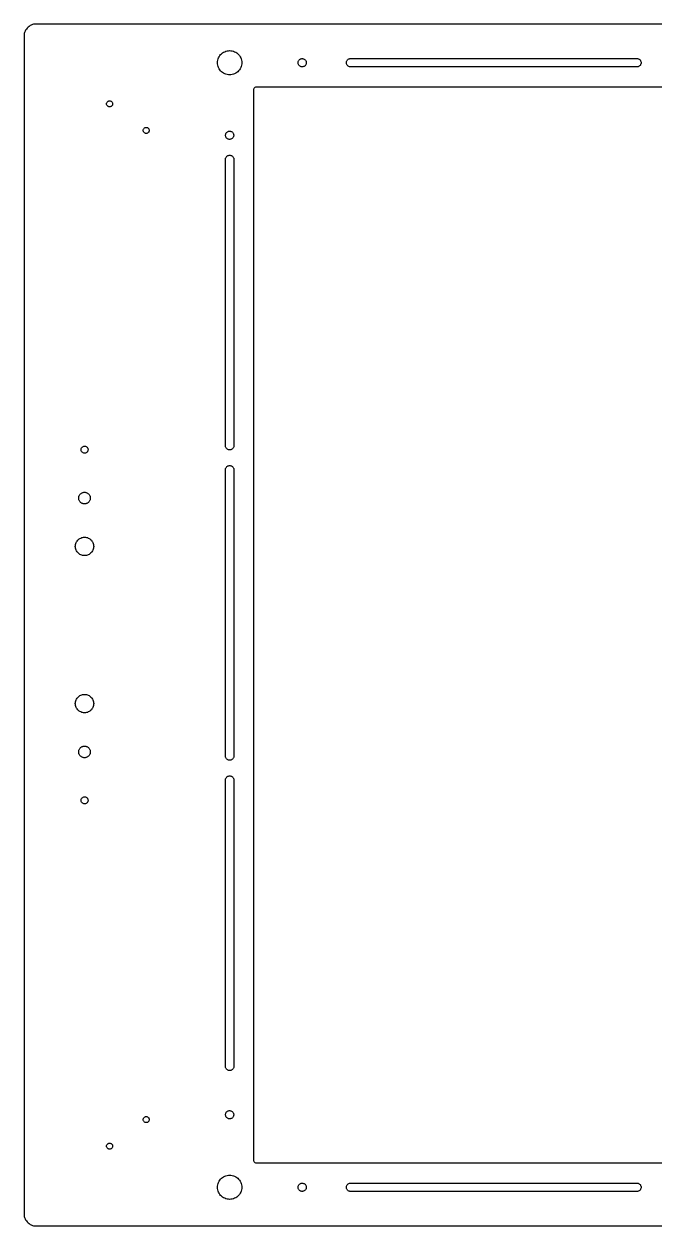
# Model space of a CAD drawing. Header units: metres. Extents: x -325 to 325, y -248 to 248.
# Drawn here: x -325 to -64.2, y -248.5 to 248.5 of the extents above; entities that cross this region are included whole.
import ezdxf

# ---------------------------------------------------------------- set-up
doc = ezdxf.new("R2010")
doc.units = ezdxf.units.M

msp = doc.modelspace()

# ---------------------------------------------------------------- linework, layer by layer
for p, q in [((-320, 248.5), (-320.523, 248.473)), ((320, 248.5), (-320, 248.5)), ((-324.973, 244.023), (-325, 243.5)), ((-324.891, 244.54), (-324.973, 244.023)), ((-324.755, 245.045), (-324.891, 244.54)), ((-324.568, 245.534), (-324.755, 245.045)), ((-324.33, 246), (-324.568, 245.534)), ((-324.045, 246.439), (-324.33, 246)), ((-323.716, 246.846), (-324.045, 246.439)), ((-323.346, 247.216), (-323.716, 246.846)), ((-322.939, 247.545), (-323.346, 247.216)), ((-322.5, 247.83), (-322.939, 247.545)), ((-322.034, 248.068), (-322.5, 247.83)), ((-321.545, 248.255), (-322.034, 248.068)), ((-321.04, 248.391), (-321.545, 248.255)), ((-320.523, 248.473), (-321.04, 248.391)), ((-325, 243.5), (-325, -243.5)), ((-244.891, 233.54), (-244.755, 234.045)), ((-244.755, 234.045), (-244.568, 234.534)), ((-244.568, 234.534), (-244.33, 235)), ((-244.33, 235), (-244.045, 235.439)), ((-244.045, 235.439), (-243.716, 235.846)), ((-243.716, 235.846), (-243.346, 236.216)), ((-243.346, 236.216), (-242.939, 236.545)), ((-242.939, 236.545), (-242.5, 236.83)), ((-242.5, 236.83), (-242.034, 237.068)), ((-242.034, 237.068), (-241.545, 237.255)), ((-241.545, 237.255), (-241.04, 237.391)), ((-241.04, 237.391), (-240.523, 237.473)), ((-240.523, 237.473), (-240, 237.5)), ((-240, 237.5), (-239.477, 237.473)), ((-239.477, 237.473), (-238.96, 237.391)), ((-238.96, 237.391), (-238.455, 237.255)), ((-238.455, 237.255), (-237.966, 237.068)), ((-237.966, 237.068), (-237.5, 236.83)), ((-237.5, 236.83), (-237.061, 236.545)), ((-237.061, 236.545), (-236.654, 236.216)), ((-236.654, 236.216), (-236.284, 235.846)), ((-236.284, 235.846), (-235.955, 235.439)), ((-235.955, 235.439), (-235.67, 235)), ((-235.67, 235), (-235.432, 234.534)), ((-235.432, 234.534), (-235.245, 234.045)), ((-235.245, 234.045), (-235.109, 233.54)), ((-211.418, 233.438), (-211.266, 233.634)), ((-211.266, 233.634), (-211.087, 233.807)), ((-211.087, 233.807), (-210.886, 233.951)), ((-210.886, 233.951), (-210.665, 234.065)), ((-210.665, 234.065), (-210.43, 234.145)), ((-210.43, 234.145), (-210.186, 234.19)), ((-210.186, 234.19), (-209.938, 234.199)), ((-209.938, 234.199), (-209.691, 234.172)), ((-209.691, 234.172), (-209.451, 234.109)), ((-209.451, 234.109), (-209.223, 234.012)), ((-209.223, 234.012), (-209.011, 233.883)), ((-209.011, 233.883), (-208.82, 233.724)), ((-208.82, 233.724), (-208.654, 233.539)), ((-191.472, 233.446), (-191.323, 233.646)), ((-191.323, 233.646), (-191.146, 233.823)), ((-191.146, 233.823), (-190.946, 233.972)), ((-190.946, 233.972), (-190.727, 234.092)), ((-190.727, 234.092), (-190.493, 234.179)), ((-190.493, 234.179), (-190.249, 234.232)), ((-190.249, 234.232), (-190, 234.25)), ((-190, 234.25), (-71.6667, 234.25)), ((-71.6667, 234.25), (-71.4176, 234.232)), ((-71.4176, 234.232), (-71.1736, 234.179)), ((-71.1736, 234.179), (-70.9397, 234.092)), ((-70.9397, 234.092), (-70.7205, 233.972)), ((-70.7205, 233.972), (-70.5207, 233.823)), ((-70.5207, 233.823), (-70.3441, 233.646)), ((-70.3441, 233.646), (-70.1945, 233.446)), ((-245, 232.5), (-244.973, 233.023)), ((-244.973, 231.977), (-245, 232.5)), ((-244.973, 233.023), (-244.891, 233.54)), ((-244.891, 231.46), (-244.973, 231.977)), ((-244.755, 230.955), (-244.891, 231.46)), ((-244.568, 230.466), (-244.755, 230.955)), ((-244.33, 230), (-244.568, 230.466)), ((-244.045, 229.561), (-244.33, 230)), ((-243.716, 229.154), (-244.045, 229.561)), ((-243.346, 228.784), (-243.716, 229.154)), ((-242.939, 228.455), (-243.346, 228.784)), ((-236.654, 228.784), (-237.061, 228.455)), ((-236.284, 229.154), (-236.654, 228.784)), ((-235.955, 229.561), (-236.284, 229.154)), ((-235.67, 230), (-235.955, 229.561)), ((-235.432, 230.466), (-235.67, 230)), ((-235.245, 230.955), (-235.432, 230.466)), ((-235.109, 231.46), (-235.245, 230.955)), ((-235.109, 233.54), (-235.027, 233.023)), ((-235.027, 231.977), (-235.109, 231.46)), ((-235.027, 233.023), (-235, 232.5)), ((-235, 232.5), (-235.027, 231.977)), ((-211.7, 232.5), (-211.682, 232.748)), ((-211.682, 232.252), (-211.7, 232.5)), ((-211.682, 232.748), (-211.628, 232.99)), ((-211.628, 232.01), (-211.682, 232.252)), ((-211.628, 232.99), (-211.539, 233.222)), ((-211.539, 231.778), (-211.628, 232.01)), ((-211.539, 233.222), (-211.418, 233.438)), ((-211.418, 231.562), (-211.539, 231.778)), ((-211.266, 231.366), (-211.418, 231.562)), ((-211.087, 231.193), (-211.266, 231.366)), ((-210.886, 231.049), (-211.087, 231.193)), ((-210.665, 230.935), (-210.886, 231.049)), ((-210.43, 230.855), (-210.665, 230.935)), ((-210.186, 230.81), (-210.43, 230.855)), ((-209.938, 230.801), (-210.186, 230.81)), ((-209.691, 230.828), (-209.938, 230.801)), ((-209.451, 230.891), (-209.691, 230.828)), ((-209.223, 230.988), (-209.451, 230.891)), ((-209.011, 231.117), (-209.223, 230.988)), ((-208.82, 231.276), (-209.011, 231.117)), ((-208.654, 231.461), (-208.82, 231.276)), ((-208.654, 233.539), (-208.518, 233.332)), ((-208.518, 231.668), (-208.654, 231.461)), ((-208.518, 233.332), (-208.412, 233.107)), ((-208.412, 231.893), (-208.518, 231.668)), ((-208.412, 233.107), (-208.341, 232.87)), ((-208.341, 232.13), (-208.412, 231.893)), ((-208.341, 232.87), (-208.305, 232.624)), ((-208.305, 232.376), (-208.341, 232.13)), ((-208.305, 232.624), (-208.305, 232.376)), ((-191.75, 232.5), (-191.732, 232.749)), ((-191.732, 232.251), (-191.75, 232.5)), ((-191.732, 232.749), (-191.679, 232.993)), ((-191.679, 232.007), (-191.732, 232.251)), ((-191.679, 232.993), (-191.592, 233.227)), ((-191.592, 231.773), (-191.679, 232.007)), ((-191.592, 233.227), (-191.472, 233.446)), ((-191.472, 231.554), (-191.592, 231.773)), ((-191.323, 231.354), (-191.472, 231.554)), ((-191.146, 231.177), (-191.323, 231.354)), ((-190.946, 231.028), (-191.146, 231.177)), ((-190.727, 230.908), (-190.946, 231.028)), ((-190.493, 230.821), (-190.727, 230.908)), ((-190.249, 230.768), (-190.493, 230.821)), ((-190, 230.75), (-190.249, 230.768)), ((-71.6667, 230.75), (-190, 230.75)), ((-71.4176, 230.768), (-71.6667, 230.75)), ((-71.1736, 230.821), (-71.4176, 230.768)), ((-70.9397, 230.908), (-71.1736, 230.821)), ((-70.7205, 231.028), (-70.9397, 230.908)), ((-70.5207, 231.177), (-70.7205, 231.028)), ((-70.3441, 231.354), (-70.5207, 231.177)), ((-70.1945, 231.554), (-70.3441, 231.354)), ((-70.1945, 233.446), (-70.0748, 233.227)), ((-70.0748, 231.773), (-70.1945, 231.554)), ((-70.0748, 233.227), (-69.9875, 232.993)), ((-69.9875, 232.007), (-70.0748, 231.773)), ((-69.9875, 232.993), (-69.9345, 232.749)), ((-69.9345, 232.251), (-69.9875, 232.007)), ((-69.9345, 232.749), (-69.9167, 232.5)), ((-69.9167, 232.5), (-69.9345, 232.251)), ((-242.5, 228.17), (-242.939, 228.455)), ((-242.034, 227.932), (-242.5, 228.17)), ((-241.545, 227.745), (-242.034, 227.932)), ((-241.04, 227.609), (-241.545, 227.745)), ((-240.523, 227.527), (-241.04, 227.609)), ((-240, 227.5), (-240.523, 227.527)), ((-239.477, 227.527), (-240, 227.5)), ((-238.96, 227.609), (-239.477, 227.527)), ((-238.455, 227.745), (-238.96, 227.609)), ((-237.966, 227.932), (-238.455, 227.745)), ((-237.5, 228.17), (-237.966, 227.932)), ((-237.061, 228.455), (-237.5, 228.17)), ((-230, 221.5), (-229.975, 221.723)), ((-230, -221.5), (-230, 221.5)), ((-229.975, 221.723), (-229.901, 221.934)), ((-229.901, 221.934), (-229.782, 222.123)), ((-229.782, 222.123), (-229.623, 222.282)), ((-229.623, 222.282), (-229.434, 222.401)), ((-229.434, 222.401), (-229.223, 222.475)), ((-229.223, 222.475), (-229, 222.5)), ((-229, 222.5), (229, 222.5)), ((-290.9, 215.5), (-290.876, 215.744)), ((-290.876, 215.256), (-290.9, 215.5)), ((-290.876, 215.744), (-290.805, 215.978)), ((-290.805, 215.022), (-290.876, 215.256)), ((-290.805, 215.978), (-290.689, 216.194)), ((-290.689, 214.806), (-290.805, 215.022)), ((-290.689, 216.194), (-290.534, 216.384)), ((-290.534, 214.616), (-290.689, 214.806)), ((-290.534, 216.384), (-290.344, 216.539)), ((-290.344, 214.461), (-290.534, 214.616)), ((-290.344, 216.539), (-290.128, 216.655)), ((-290.128, 214.345), (-290.344, 214.461)), ((-290.128, 216.655), (-289.894, 216.726)), ((-289.894, 214.274), (-290.128, 214.345)), ((-289.894, 216.726), (-289.65, 216.75)), ((-289.65, 214.25), (-289.894, 214.274)), ((-289.65, 216.75), (-289.406, 216.726)), ((-289.406, 214.274), (-289.65, 214.25)), ((-289.406, 216.726), (-289.172, 216.655)), ((-289.172, 214.345), (-289.406, 214.274)), ((-289.172, 216.655), (-288.956, 216.539)), ((-288.956, 214.461), (-289.172, 214.345)), ((-288.956, 216.539), (-288.766, 216.384)), ((-288.766, 214.616), (-288.956, 214.461)), ((-288.766, 216.384), (-288.611, 216.194)), ((-288.611, 214.806), (-288.766, 214.616)), ((-288.611, 216.194), (-288.495, 215.978)), ((-288.495, 215.022), (-288.611, 214.806)), ((-288.495, 215.978), (-288.424, 215.744)), ((-288.424, 215.256), (-288.495, 215.022)), ((-288.424, 215.744), (-288.4, 215.5)), ((-288.4, 215.5), (-288.424, 215.256)), ((-275.75, 204.5), (-275.726, 204.744)), ((-275.726, 204.256), (-275.75, 204.5)), ((-275.726, 204.744), (-275.655, 204.978)), ((-275.655, 204.022), (-275.726, 204.256)), ((-275.655, 204.978), (-275.539, 205.194)), ((-275.539, 203.806), (-275.655, 204.022)), ((-275.539, 205.194), (-275.384, 205.384)), ((-275.384, 203.616), (-275.539, 203.806)), ((-275.384, 205.384), (-275.194, 205.539)), ((-275.194, 205.539), (-274.978, 205.655)), ((-274.978, 205.655), (-274.744, 205.726)), ((-274.744, 205.726), (-274.5, 205.75)), ((-274.5, 205.75), (-274.256, 205.726)), ((-274.256, 205.726), (-274.022, 205.655)), ((-274.022, 205.655), (-273.806, 205.539)), ((-273.806, 205.539), (-273.616, 205.384)), ((-273.616, 205.384), (-273.461, 205.194)), ((-273.461, 203.806), (-273.616, 203.616)), ((-273.461, 205.194), (-273.345, 204.978)), ((-273.345, 204.022), (-273.461, 203.806)), ((-273.345, 204.978), (-273.274, 204.744)), ((-273.274, 204.256), (-273.345, 204.022)), ((-273.274, 204.744), (-273.25, 204.5)), ((-273.25, 204.5), (-273.274, 204.256)), ((-241.266, 203.634), (-241.087, 203.807)), ((-241.087, 203.807), (-240.886, 203.951)), ((-240.886, 203.951), (-240.665, 204.065)), ((-240.665, 204.065), (-240.43, 204.145)), ((-240.43, 204.145), (-240.186, 204.19)), ((-240.186, 204.19), (-239.938, 204.199)), ((-239.938, 204.199), (-239.691, 204.172)), ((-239.691, 204.172), (-239.451, 204.109)), ((-239.451, 204.109), (-239.223, 204.012)), ((-239.223, 204.012), (-239.011, 203.883)), ((-239.011, 203.883), (-238.82, 203.724)), ((-275.194, 203.461), (-275.384, 203.616)), ((-274.978, 203.345), (-275.194, 203.461)), ((-274.744, 203.274), (-274.978, 203.345)), ((-274.5, 203.25), (-274.744, 203.274)), ((-274.256, 203.274), (-274.5, 203.25)), ((-274.022, 203.345), (-274.256, 203.274)), ((-273.806, 203.461), (-274.022, 203.345)), ((-273.616, 203.616), (-273.806, 203.461)), ((-241.7, 202.5), (-241.682, 202.748)), ((-241.682, 202.252), (-241.7, 202.5)), ((-241.682, 202.748), (-241.628, 202.99)), ((-241.628, 202.01), (-241.682, 202.252)), ((-241.628, 202.99), (-241.539, 203.222)), ((-241.539, 201.778), (-241.628, 202.01)), ((-241.539, 203.222), (-241.418, 203.438)), ((-241.418, 201.562), (-241.539, 201.778)), ((-241.418, 203.438), (-241.266, 203.634)), ((-241.266, 201.366), (-241.418, 201.562)), ((-241.087, 201.193), (-241.266, 201.366)), ((-240.886, 201.049), (-241.087, 201.193)), ((-240.665, 200.935), (-240.886, 201.049)), ((-240.43, 200.855), (-240.665, 200.935)), ((-240.186, 200.81), (-240.43, 200.855)), ((-239.938, 200.801), (-240.186, 200.81)), ((-239.691, 200.828), (-239.938, 200.801)), ((-239.451, 200.891), (-239.691, 200.828)), ((-239.223, 200.988), (-239.451, 200.891)), ((-239.011, 201.117), (-239.223, 200.988)), ((-238.82, 201.276), (-239.011, 201.117)), ((-238.82, 203.724), (-238.654, 203.539)), ((-238.654, 201.461), (-238.82, 201.276)), ((-238.654, 203.539), (-238.518, 203.332)), ((-238.518, 201.668), (-238.654, 201.461)), ((-238.518, 203.332), (-238.412, 203.107)), ((-238.412, 201.893), (-238.518, 201.668)), ((-238.412, 203.107), (-238.341, 202.87)), ((-238.341, 202.13), (-238.412, 201.893)), ((-238.341, 202.87), (-238.305, 202.624)), ((-238.305, 202.376), (-238.341, 202.13)), ((-238.305, 202.624), (-238.305, 202.376)), ((-241.146, 193.823), (-240.946, 193.972)), ((-240.946, 193.972), (-240.727, 194.092)), ((-240.727, 194.092), (-240.493, 194.179)), ((-240.493, 194.179), (-240.249, 194.232)), ((-240.249, 194.232), (-240, 194.25)), ((-240, 194.25), (-239.751, 194.232)), ((-239.751, 194.232), (-239.507, 194.179)), ((-239.507, 194.179), (-239.273, 194.092)), ((-239.273, 194.092), (-239.054, 193.972)), ((-239.054, 193.972), (-238.854, 193.823)), ((-241.75, 192.5), (-241.732, 192.749)), ((-241.75, 74.1667), (-241.75, 192.5)), ((-241.732, 192.749), (-241.679, 192.993)), ((-241.679, 192.993), (-241.592, 193.227)), ((-241.592, 193.227), (-241.472, 193.446)), ((-241.472, 193.446), (-241.323, 193.646)), ((-241.323, 193.646), (-241.146, 193.823)), ((-238.854, 193.823), (-238.677, 193.646)), ((-238.677, 193.646), (-238.528, 193.446)), ((-238.528, 193.446), (-238.408, 193.227)), ((-238.408, 193.227), (-238.321, 192.993)), ((-238.321, 192.993), (-238.268, 192.749)), ((-238.268, 192.749), (-238.25, 192.5)), ((-238.25, 192.5), (-238.25, 74.1667)), ((-301.45, 72.5), (-301.429, 72.745)), ((-301.429, 72.2549), (-301.45, 72.5)), ((-301.429, 72.745), (-301.367, 72.983)), ((-301.367, 72.0169), (-301.429, 72.2549)), ((-301.367, 72.983), (-301.266, 73.2072)), ((-301.266, 71.7928), (-301.367, 72.0169)), ((-301.266, 73.2072), (-301.128, 73.4109)), ((-301.128, 71.5891), (-301.266, 71.7928)), ((-301.128, 73.4109), (-300.958, 73.5885)), ((-300.958, 71.4115), (-301.128, 71.5891)), ((-300.958, 73.5885), (-300.76, 73.7347)), ((-300.76, 71.2653), (-300.958, 71.4115)), ((-300.76, 73.7347), (-300.541, 73.8454)), ((-300.541, 71.1546), (-300.76, 71.2653)), ((-300.541, 73.8454), (-300.305, 73.9174)), ((-300.305, 71.0825), (-300.541, 71.1546)), ((-300.305, 73.9174), (-300.062, 73.9487)), ((-300.062, 71.0513), (-300.305, 71.0825)), ((-300.062, 73.9487), (-299.816, 73.9382)), ((-299.816, 71.0617), (-300.062, 71.0513)), ((-299.816, 73.9382), (-299.575, 73.8864)), ((-299.575, 71.1136), (-299.816, 71.0617)), ((-299.575, 73.8864), (-299.347, 73.7947)), ((-299.347, 71.2053), (-299.575, 71.1136)), ((-299.347, 73.7947), (-299.138, 73.6658)), ((-299.138, 71.3342), (-299.347, 71.2053)), ((-299.138, 73.6658), (-298.953, 73.5033)), ((-298.953, 71.4967), (-299.138, 71.3342)), ((-298.953, 73.5033), (-298.799, 73.312)), ((-298.799, 71.688), (-298.953, 71.4967)), ((-298.799, 73.312), (-298.679, 73.0973)), ((-298.679, 71.9027), (-298.799, 71.688)), ((-298.679, 73.0973), (-298.597, 72.8654)), ((-298.597, 72.1346), (-298.679, 71.9027)), ((-298.597, 72.8654), (-298.555, 72.623)), ((-298.555, 72.377), (-298.597, 72.1346)), ((-298.555, 72.623), (-298.555, 72.377)), ((-241.732, 73.9176), (-241.75, 74.1667)), ((-241.679, 73.6736), (-241.732, 73.9176)), ((-241.592, 73.4397), (-241.679, 73.6736)), ((-241.472, 73.2205), (-241.592, 73.4397)), ((-241.323, 73.0207), (-241.472, 73.2205)), ((-241.146, 72.8441), (-241.323, 73.0207)), ((-240.946, 72.6945), (-241.146, 72.8441)), ((-240.727, 72.5748), (-240.946, 72.6945)), ((-240.493, 72.4875), (-240.727, 72.5748)), ((-240.249, 72.4345), (-240.493, 72.4875)), ((-240, 72.4167), (-240.249, 72.4345)), ((-239.751, 72.4345), (-240, 72.4167)), ((-239.507, 72.4875), (-239.751, 72.4345)), ((-239.273, 72.5748), (-239.507, 72.4875)), ((-239.054, 72.6945), (-239.273, 72.5748)), ((-238.854, 72.8441), (-239.054, 72.6945)), ((-238.677, 73.0207), (-238.854, 72.8441)), ((-238.528, 73.2205), (-238.677, 73.0207)), ((-238.408, 73.4397), (-238.528, 73.2205)), ((-238.321, 73.6736), (-238.408, 73.4397)), ((-238.268, 73.9176), (-238.321, 73.6736)), ((-238.25, 74.1667), (-238.268, 73.9176)), ((-241.732, 64.4157), (-241.679, 64.6597)), ((-241.679, 64.6597), (-241.592, 64.8936)), ((-241.592, 64.8936), (-241.472, 65.1128)), ((-241.472, 65.1128), (-241.323, 65.3127)), ((-241.323, 65.3127), (-241.146, 65.4892)), ((-241.146, 65.4892), (-240.946, 65.6389)), ((-240.946, 65.6389), (-240.727, 65.7585)), ((-240.727, 65.7585), (-240.493, 65.8458)), ((-240.493, 65.8458), (-240.249, 65.8988)), ((-240.249, 65.8988), (-240, 65.9167)), ((-240, 65.9167), (-239.751, 65.8988)), ((-239.751, 65.8988), (-239.507, 65.8458)), ((-239.507, 65.8458), (-239.273, 65.7585)), ((-239.273, 65.7585), (-239.054, 65.6389)), ((-239.054, 65.6389), (-238.854, 65.4892)), ((-238.854, 65.4892), (-238.677, 65.3127)), ((-238.677, 65.3127), (-238.528, 65.1128)), ((-238.528, 65.1128), (-238.408, 64.8936)), ((-238.408, 64.8936), (-238.321, 64.6597)), ((-238.321, 64.6597), (-238.268, 64.4157)), ((-241.75, 64.1667), (-241.732, 64.4157)), ((-241.75, -54.1667), (-241.75, 64.1667)), ((-238.268, 64.4157), (-238.25, 64.1667)), ((-238.25, 64.1667), (-238.25, -54.1667)), ((-301.2, 54.5785), (-300.976, 54.6925)), ((-300.976, 54.6925), (-300.742, 54.7825)), ((-300.742, 54.7825), (-300.499, 54.8475)), ((-300.499, 54.8475), (-300.251, 54.8868)), ((-300.251, 54.8868), (-300, 54.9)), ((-300, 54.9), (-299.749, 54.8868)), ((-299.749, 54.8868), (-299.501, 54.8475)), ((-299.501, 54.8475), (-299.258, 54.7825)), ((-299.258, 54.7825), (-299.024, 54.6925)), ((-299.024, 54.6925), (-298.8, 54.5785)), ((-302.4, 52.5), (-302.387, 52.7509)), ((-302.387, 52.2491), (-302.4, 52.5)), ((-302.387, 52.7509), (-302.348, 52.999)), ((-302.348, 52.001), (-302.387, 52.2491)), ((-302.348, 52.999), (-302.283, 53.2416)), ((-302.283, 51.7583), (-302.348, 52.001)), ((-302.283, 53.2416), (-302.193, 53.4762)), ((-302.193, 51.5238), (-302.283, 51.7583)), ((-302.193, 53.4762), (-302.078, 53.7)), ((-302.078, 51.3), (-302.193, 51.5238)), ((-302.078, 53.7), (-301.942, 53.9107)), ((-301.942, 51.0893), (-302.078, 51.3)), ((-301.942, 53.9107), (-301.784, 54.1059)), ((-301.784, 50.8941), (-301.942, 51.0893)), ((-301.784, 54.1059), (-301.606, 54.2835)), ((-301.606, 50.7164), (-301.784, 50.8941)), ((-301.606, 54.2835), (-301.411, 54.4416)), ((-301.411, 50.5583), (-301.606, 50.7164)), ((-301.411, 54.4416), (-301.2, 54.5785)), ((-301.2, 50.4215), (-301.411, 50.5583)), ((-300.976, 50.3075), (-301.2, 50.4215)), ((-300.742, 50.2175), (-300.976, 50.3075)), ((-300.499, 50.1524), (-300.742, 50.2175)), ((-300.251, 50.1131), (-300.499, 50.1524)), ((-300, 50.1), (-300.251, 50.1131)), ((-299.749, 50.1131), (-300, 50.1)), ((-299.501, 50.1524), (-299.749, 50.1131)), ((-299.258, 50.2175), (-299.501, 50.1524)), ((-299.024, 50.3075), (-299.258, 50.2175)), ((-298.8, 50.4215), (-299.024, 50.3075)), ((-298.8, 54.5785), (-298.589, 54.4416)), ((-298.589, 50.5583), (-298.8, 50.4215)), ((-298.589, 54.4416), (-298.394, 54.2835)), ((-298.394, 50.7164), (-298.589, 50.5583)), ((-298.394, 54.2835), (-298.216, 54.1059)), ((-298.216, 50.8941), (-298.394, 50.7164)), ((-298.216, 54.1059), (-298.058, 53.9107)), ((-298.058, 51.0893), (-298.216, 50.8941)), ((-298.058, 53.9107), (-297.922, 53.7)), ((-297.922, 51.3), (-298.058, 51.0893)), ((-297.922, 53.7), (-297.807, 53.4762)), ((-297.807, 51.5238), (-297.922, 51.3)), ((-297.807, 53.4762), (-297.717, 53.2416)), ((-297.717, 51.7583), (-297.807, 51.5238)), ((-297.717, 53.2416), (-297.652, 52.999)), ((-297.652, 52.001), (-297.717, 51.7583)), ((-297.652, 52.999), (-297.613, 52.7509)), ((-297.613, 52.2491), (-297.652, 52.001)), ((-297.613, 52.7509), (-297.6, 52.5)), ((-297.6, 52.5), (-297.613, 52.2491)), ((-303.074, 34.7336), (-302.824, 35.0427)), ((-302.824, 35.0427), (-302.543, 35.3239)), ((-302.543, 35.3239), (-302.234, 35.5743)), ((-302.234, 35.5743), (-301.9, 35.7909)), ((-301.9, 35.7909), (-301.546, 35.9715)), ((-301.546, 35.9715), (-301.174, 36.114)), ((-301.174, 36.114), (-300.79, 36.2169)), ((-300.79, 36.2169), (-300.397, 36.2792)), ((-300.397, 36.2792), (-300, 36.3)), ((-300, 36.3), (-299.603, 36.2792)), ((-299.603, 36.2792), (-299.21, 36.2169)), ((-299.21, 36.2169), (-298.826, 36.114)), ((-298.826, 36.114), (-298.454, 35.9715)), ((-298.454, 35.9715), (-298.1, 35.7909)), ((-298.1, 35.7909), (-297.766, 35.5743)), ((-297.766, 35.5743), (-297.457, 35.3239)), ((-297.457, 35.3239), (-297.176, 35.0427)), ((-297.176, 35.0427), (-296.926, 34.7336)), ((-303.8, 32.5), (-303.779, 32.8972)), ((-303.779, 32.1028), (-303.8, 32.5)), ((-303.779, 32.8972), (-303.717, 33.2901)), ((-303.717, 31.7099), (-303.779, 32.1028)), ((-303.717, 33.2901), (-303.614, 33.6743)), ((-303.614, 31.3257), (-303.717, 31.7099)), ((-303.614, 33.6743), (-303.471, 34.0456)), ((-303.471, 30.9544), (-303.614, 31.3257)), ((-303.471, 34.0456), (-303.291, 34.4)), ((-303.291, 30.6), (-303.471, 30.9544)), ((-303.291, 34.4), (-303.074, 34.7336)), ((-303.074, 30.2664), (-303.291, 30.6)), ((-302.824, 29.9573), (-303.074, 30.2664)), ((-302.543, 29.676), (-302.824, 29.9573)), ((-297.176, 29.9573), (-297.457, 29.676)), ((-296.926, 30.2664), (-297.176, 29.9573)), ((-296.926, 34.7336), (-296.709, 34.4)), ((-296.709, 30.6), (-296.926, 30.2664)), ((-296.709, 34.4), (-296.529, 34.0456)), ((-296.529, 30.9544), (-296.709, 30.6)), ((-296.529, 34.0456), (-296.386, 33.6743)), ((-296.386, 31.3257), (-296.529, 30.9544)), ((-296.386, 33.6743), (-296.283, 33.2901)), ((-296.283, 31.7099), (-296.386, 31.3257)), ((-296.283, 33.2901), (-296.221, 32.8972)), ((-296.221, 32.1028), (-296.283, 31.7099)), ((-296.221, 32.8972), (-296.2, 32.5)), ((-296.2, 32.5), (-296.221, 32.1028)), ((-302.234, 29.4257), (-302.543, 29.676)), ((-301.9, 29.2091), (-302.234, 29.4257)), ((-301.546, 29.0285), (-301.9, 29.2091)), ((-301.174, 28.886), (-301.546, 29.0285)), ((-300.79, 28.783), (-301.174, 28.886)), ((-300.397, 28.7208), (-300.79, 28.783)), ((-300, 28.7), (-300.397, 28.7208)), ((-299.603, 28.7208), (-300, 28.7)), ((-299.21, 28.783), (-299.603, 28.7208)), ((-298.826, 28.886), (-299.21, 28.783)), ((-298.454, 29.0285), (-298.826, 28.886)), ((-298.1, 29.2091), (-298.454, 29.0285)), ((-297.766, 29.4257), (-298.1, 29.2091)), ((-297.457, 29.676), (-297.766, 29.4257)), ((-302.824, -29.9573), (-302.543, -29.676)), ((-302.543, -29.676), (-302.234, -29.4257)), ((-302.234, -29.4257), (-301.9, -29.2091)), ((-301.9, -29.2091), (-301.546, -29.0285)), ((-301.546, -29.0285), (-301.174, -28.886)), ((-301.174, -28.886), (-300.79, -28.783)), ((-300.79, -28.783), (-300.397, -28.7208)), ((-300.397, -28.7208), (-300, -28.7)), ((-300, -28.7), (-299.603, -28.7208)), ((-299.603, -28.7208), (-299.21, -28.783)), ((-299.21, -28.783), (-298.826, -28.886)), ((-298.826, -28.886), (-298.454, -29.0285)), ((-298.454, -29.0285), (-298.1, -29.2091)), ((-298.1, -29.2091), (-297.766, -29.4257)), ((-297.766, -29.4257), (-297.457, -29.676)), ((-297.457, -29.676), (-297.176, -29.9573)), ((-303.8, -32.5), (-303.779, -32.1028)), ((-303.779, -32.8972), (-303.8, -32.5)), ((-303.779, -32.1028), (-303.717, -31.7099)), ((-303.717, -33.2901), (-303.779, -32.8972)), ((-303.717, -31.7099), (-303.614, -31.3257)), ((-303.614, -33.6743), (-303.717, -33.2901)), ((-303.614, -31.3257), (-303.471, -30.9544)), ((-303.471, -34.0456), (-303.614, -33.6743)), ((-303.471, -30.9544), (-303.291, -30.6)), ((-303.291, -34.4), (-303.471, -34.0456)), ((-303.291, -30.6), (-303.074, -30.2664)), ((-303.074, -34.7336), (-303.291, -34.4)), ((-303.074, -30.2664), (-302.824, -29.9573)), ((-302.824, -35.0427), (-303.074, -34.7336)), ((-297.176, -29.9573), (-296.926, -30.2664)), ((-296.926, -34.7336), (-297.176, -35.0427)), ((-296.926, -30.2664), (-296.709, -30.6)), ((-296.709, -34.4), (-296.926, -34.7336)), ((-296.709, -30.6), (-296.529, -30.9544)), ((-296.529, -34.0456), (-296.709, -34.4)), ((-296.529, -30.9544), (-296.386, -31.3257)), ((-296.386, -33.6743), (-296.529, -34.0456)), ((-296.386, -31.3257), (-296.283, -31.7099)), ((-296.283, -33.2901), (-296.386, -33.6743)), ((-296.283, -31.7099), (-296.221, -32.1028)), ((-296.221, -32.8972), (-296.283, -33.2901)), ((-296.221, -32.1028), (-296.2, -32.5)), ((-296.2, -32.5), (-296.221, -32.8972)), ((-302.543, -35.3239), (-302.824, -35.0427)), ((-302.234, -35.5743), (-302.543, -35.3239)), ((-301.9, -35.7909), (-302.234, -35.5743)), ((-301.546, -35.9715), (-301.9, -35.7909)), ((-301.174, -36.114), (-301.546, -35.9715)), ((-300.79, -36.2169), (-301.174, -36.114)), ((-300.397, -36.2792), (-300.79, -36.2169)), ((-300, -36.3), (-300.397, -36.2792)), ((-299.603, -36.2792), (-300, -36.3)), ((-299.21, -36.2169), (-299.603, -36.2792)), ((-298.826, -36.114), (-299.21, -36.2169)), ((-298.454, -35.9715), (-298.826, -36.114)), ((-298.1, -35.7909), (-298.454, -35.9715)), ((-297.766, -35.5743), (-298.1, -35.7909)), ((-297.457, -35.3239), (-297.766, -35.5743)), ((-297.176, -35.0427), (-297.457, -35.3239)), ((-302.4, -52.5), (-302.387, -52.2491)), ((-302.387, -52.7509), (-302.4, -52.5)), ((-302.387, -52.2491), (-302.348, -52.001)), ((-302.348, -52.999), (-302.387, -52.7509)), ((-302.348, -52.001), (-302.283, -51.7583)), ((-302.283, -53.2416), (-302.348, -52.999)), ((-302.283, -51.7583), (-302.193, -51.5238)), ((-302.193, -53.4762), (-302.283, -53.2416)), ((-302.193, -51.5238), (-302.078, -51.3)), ((-302.078, -53.7), (-302.193, -53.4762)), ((-302.078, -51.3), (-301.942, -51.0893)), ((-301.942, -53.9107), (-302.078, -53.7)), ((-301.942, -51.0893), (-301.784, -50.8941)), ((-301.784, -54.1059), (-301.942, -53.9107)), ((-301.784, -50.8941), (-301.606, -50.7164)), ((-301.606, -54.2835), (-301.784, -54.1059)), ((-301.606, -50.7164), (-301.411, -50.5583)), ((-301.411, -54.4416), (-301.606, -54.2835)), ((-301.411, -50.5583), (-301.2, -50.4215)), ((-301.2, -54.5785), (-301.411, -54.4416)), ((-301.2, -50.4215), (-300.976, -50.3075)), ((-300.976, -54.6925), (-301.2, -54.5785)), ((-300.976, -50.3075), (-300.742, -50.2175)), ((-300.742, -50.2175), (-300.499, -50.1524)), ((-300.499, -50.1524), (-300.251, -50.1131)), ((-300.251, -50.1131), (-300, -50.1)), ((-300, -50.1), (-299.749, -50.1131)), ((-299.749, -50.1131), (-299.501, -50.1524)), ((-299.501, -50.1524), (-299.258, -50.2175)), ((-299.258, -50.2175), (-299.024, -50.3075)), ((-299.024, -50.3075), (-298.8, -50.4215)), ((-298.8, -54.5785), (-299.024, -54.6925)), ((-298.8, -50.4215), (-298.589, -50.5583)), ((-298.589, -54.4416), (-298.8, -54.5785)), ((-298.589, -50.5583), (-298.394, -50.7164)), ((-298.394, -54.2835), (-298.589, -54.4416)), ((-298.394, -50.7164), (-298.216, -50.8941)), ((-298.216, -54.1059), (-298.394, -54.2835)), ((-298.216, -50.8941), (-298.058, -51.0893)), ((-298.058, -53.9107), (-298.216, -54.1059)), ((-298.058, -51.0893), (-297.922, -51.3)), ((-297.922, -53.7), (-298.058, -53.9107)), ((-297.922, -51.3), (-297.807, -51.5238)), ((-297.807, -53.4762), (-297.922, -53.7)), ((-297.807, -51.5238), (-297.717, -51.7583)), ((-297.717, -53.2416), (-297.807, -53.4762)), ((-297.717, -51.7583), (-297.652, -52.001)), ((-297.652, -52.999), (-297.717, -53.2416)), ((-297.652, -52.001), (-297.613, -52.2491)), ((-297.613, -52.7509), (-297.652, -52.999)), ((-297.613, -52.2491), (-297.6, -52.5)), ((-297.6, -52.5), (-297.613, -52.7509)), ((-241.732, -54.4157), (-241.75, -54.1667)), ((-241.679, -54.6597), (-241.732, -54.4157)), ((-241.592, -54.8936), (-241.679, -54.6597)), ((-238.321, -54.6597), (-238.408, -54.8936)), ((-238.268, -54.4157), (-238.321, -54.6597)), ((-238.25, -54.1667), (-238.268, -54.4157)), ((-300.742, -54.7825), (-300.976, -54.6925)), ((-300.499, -54.8475), (-300.742, -54.7825)), ((-300.251, -54.8868), (-300.499, -54.8475)), ((-300, -54.9), (-300.251, -54.8868)), ((-299.749, -54.8868), (-300, -54.9)), ((-299.501, -54.8475), (-299.749, -54.8868)), ((-299.258, -54.7825), (-299.501, -54.8475)), ((-299.024, -54.6925), (-299.258, -54.7825)), ((-241.472, -55.1128), (-241.592, -54.8936)), ((-241.323, -55.3127), (-241.472, -55.1128)), ((-241.146, -55.4892), (-241.323, -55.3127)), ((-240.946, -55.6389), (-241.146, -55.4892)), ((-240.727, -55.7585), (-240.946, -55.6389)), ((-240.493, -55.8458), (-240.727, -55.7585)), ((-240.249, -55.8988), (-240.493, -55.8458)), ((-240, -55.9167), (-240.249, -55.8988)), ((-239.751, -55.8988), (-240, -55.9167)), ((-239.507, -55.8458), (-239.751, -55.8988)), ((-239.273, -55.7585), (-239.507, -55.8458)), ((-239.054, -55.6389), (-239.273, -55.7585)), ((-238.854, -55.4892), (-239.054, -55.6389)), ((-238.677, -55.3127), (-238.854, -55.4892)), ((-238.528, -55.1128), (-238.677, -55.3127)), ((-238.408, -54.8936), (-238.528, -55.1128)), ((-241.75, -64.1667), (-241.732, -63.9176)), ((-241.75, -182.5), (-241.75, -64.1667)), ((-241.732, -63.9176), (-241.679, -63.6736)), ((-241.679, -63.6736), (-241.592, -63.4397)), ((-241.592, -63.4397), (-241.472, -63.2205)), ((-241.472, -63.2205), (-241.323, -63.0207)), ((-241.323, -63.0207), (-241.146, -62.8441)), ((-241.146, -62.8441), (-240.946, -62.6945)), ((-240.946, -62.6945), (-240.727, -62.5748)), ((-240.727, -62.5748), (-240.493, -62.4875)), ((-240.493, -62.4875), (-240.249, -62.4345)), ((-240.249, -62.4345), (-240, -62.4167)), ((-240, -62.4167), (-239.751, -62.4345)), ((-239.751, -62.4345), (-239.507, -62.4875)), ((-239.507, -62.4875), (-239.273, -62.5748)), ((-239.273, -62.5748), (-239.054, -62.6945)), ((-239.054, -62.6945), (-238.854, -62.8441)), ((-238.854, -62.8441), (-238.677, -63.0207)), ((-238.677, -63.0207), (-238.528, -63.2205)), ((-238.528, -63.2205), (-238.408, -63.4397)), ((-238.408, -63.4397), (-238.321, -63.6736)), ((-238.321, -63.6736), (-238.268, -63.9176)), ((-238.268, -63.9176), (-238.25, -64.1667)), ((-238.25, -64.1667), (-238.25, -182.5)), ((-301.45, -72.5), (-301.429, -72.2549)), ((-301.429, -72.745), (-301.45, -72.5)), ((-301.429, -72.2549), (-301.367, -72.0169)), ((-301.367, -72.983), (-301.429, -72.745)), ((-301.367, -72.0169), (-301.266, -71.7928)), ((-301.266, -73.2072), (-301.367, -72.983)), ((-301.266, -71.7928), (-301.128, -71.5891)), ((-301.128, -73.4109), (-301.266, -73.2072)), ((-301.128, -71.5891), (-300.958, -71.4115)), ((-300.958, -73.5885), (-301.128, -73.4109)), ((-300.958, -71.4115), (-300.76, -71.2653)), ((-300.76, -73.7347), (-300.958, -73.5885)), ((-300.76, -71.2653), (-300.541, -71.1546)), ((-300.541, -73.8454), (-300.76, -73.7347)), ((-300.541, -71.1546), (-300.305, -71.0825)), ((-300.305, -73.9174), (-300.541, -73.8454)), ((-300.305, -71.0825), (-300.062, -71.0513)), ((-300.062, -73.9487), (-300.305, -73.9174)), ((-300.062, -71.0513), (-299.816, -71.0617)), ((-299.816, -73.9382), (-300.062, -73.9487)), ((-299.816, -71.0617), (-299.575, -71.1136)), ((-299.575, -73.8864), (-299.816, -73.9382)), ((-299.575, -71.1136), (-299.347, -71.2053)), ((-299.347, -73.7947), (-299.575, -73.8864)), ((-299.347, -71.2053), (-299.138, -71.3342)), ((-299.138, -73.6658), (-299.347, -73.7947)), ((-299.138, -71.3342), (-298.953, -71.4967)), ((-298.953, -73.5033), (-299.138, -73.6658)), ((-298.953, -71.4967), (-298.799, -71.688)), ((-298.799, -73.312), (-298.953, -73.5033)), ((-298.799, -71.688), (-298.679, -71.9027)), ((-298.679, -73.0973), (-298.799, -73.312)), ((-298.679, -71.9027), (-298.597, -72.1346)), ((-298.597, -72.8654), (-298.679, -73.0973)), ((-298.597, -72.1346), (-298.555, -72.377)), ((-298.555, -72.623), (-298.597, -72.8654)), ((-298.555, -72.377), (-298.555, -72.623)), ((-241.732, -182.749), (-241.75, -182.5)), ((-241.679, -182.993), (-241.732, -182.749)), ((-241.592, -183.227), (-241.679, -182.993)), ((-241.472, -183.446), (-241.592, -183.227)), ((-241.323, -183.646), (-241.472, -183.446)), ((-241.146, -183.823), (-241.323, -183.646)), ((-240.946, -183.972), (-241.146, -183.823)), ((-238.854, -183.823), (-239.054, -183.972)), ((-238.677, -183.646), (-238.854, -183.823)), ((-238.528, -183.446), (-238.677, -183.646)), ((-238.408, -183.227), (-238.528, -183.446)), ((-238.321, -182.993), (-238.408, -183.227)), ((-238.268, -182.749), (-238.321, -182.993)), ((-238.25, -182.5), (-238.268, -182.749)), ((-240.727, -184.092), (-240.946, -183.972)), ((-240.493, -184.179), (-240.727, -184.092)), ((-240.249, -184.232), (-240.493, -184.179)), ((-240, -184.25), (-240.249, -184.232)), ((-239.751, -184.232), (-240, -184.25)), ((-239.507, -184.179), (-239.751, -184.232)), ((-239.273, -184.092), (-239.507, -184.179)), ((-239.054, -183.972), (-239.273, -184.092)), ((-275.539, -203.806), (-275.384, -203.616)), ((-275.384, -203.616), (-275.194, -203.461)), ((-275.194, -203.461), (-274.978, -203.345)), ((-274.978, -203.345), (-274.744, -203.274)), ((-274.744, -203.274), (-274.5, -203.25)), ((-274.5, -203.25), (-274.256, -203.274)), ((-274.256, -203.274), (-274.022, -203.345)), ((-274.022, -203.345), (-273.806, -203.461)), ((-273.806, -203.461), (-273.616, -203.616)), ((-273.616, -203.616), (-273.461, -203.806)), ((-241.7, -202.5), (-241.682, -202.252)), ((-241.682, -202.748), (-241.7, -202.5)), ((-241.682, -202.252), (-241.628, -202.01)), ((-241.628, -202.99), (-241.682, -202.748)), ((-241.628, -202.01), (-241.539, -201.778)), ((-241.539, -203.222), (-241.628, -202.99)), ((-241.539, -201.778), (-241.418, -201.562)), ((-241.418, -203.438), (-241.539, -203.222)), ((-241.418, -201.562), (-241.266, -201.366)), ((-241.266, -203.634), (-241.418, -203.438)), ((-241.266, -201.366), (-241.087, -201.193)), ((-241.087, -203.807), (-241.266, -203.634)), ((-241.087, -201.193), (-240.886, -201.049)), ((-240.886, -201.049), (-240.665, -200.935)), ((-240.665, -200.935), (-240.43, -200.855)), ((-240.43, -200.855), (-240.186, -200.81)), ((-240.186, -200.81), (-239.938, -200.801)), ((-239.938, -200.801), (-239.691, -200.828)), ((-239.691, -200.828), (-239.451, -200.891)), ((-239.451, -200.891), (-239.223, -200.988)), ((-239.223, -200.988), (-239.011, -201.117)), ((-239.011, -201.117), (-238.82, -201.276)), ((-238.82, -203.724), (-239.011, -203.883)), ((-238.82, -201.276), (-238.654, -201.461)), ((-238.654, -203.539), (-238.82, -203.724)), ((-238.654, -201.461), (-238.518, -201.668)), ((-238.518, -203.332), (-238.654, -203.539)), ((-238.518, -201.668), (-238.412, -201.893)), ((-238.412, -203.107), (-238.518, -203.332)), ((-238.412, -201.893), (-238.341, -202.13)), ((-238.341, -202.87), (-238.412, -203.107)), ((-238.341, -202.13), (-238.305, -202.376)), ((-238.305, -202.624), (-238.341, -202.87)), ((-238.305, -202.376), (-238.305, -202.624)), ((-275.75, -204.5), (-275.726, -204.256)), ((-275.726, -204.744), (-275.75, -204.5)), ((-275.726, -204.256), (-275.655, -204.022)), ((-275.655, -204.978), (-275.726, -204.744)), ((-275.655, -204.022), (-275.539, -203.806)), ((-275.539, -205.194), (-275.655, -204.978)), ((-275.384, -205.384), (-275.539, -205.194)), ((-275.194, -205.539), (-275.384, -205.384)), ((-274.978, -205.655), (-275.194, -205.539)), ((-274.744, -205.726), (-274.978, -205.655)), ((-274.5, -205.75), (-274.744, -205.726)), ((-274.256, -205.726), (-274.5, -205.75)), ((-274.022, -205.655), (-274.256, -205.726)), ((-273.806, -205.539), (-274.022, -205.655)), ((-273.616, -205.384), (-273.806, -205.539)), ((-273.461, -205.194), (-273.616, -205.384)), ((-273.461, -203.806), (-273.345, -204.022)), ((-273.345, -204.978), (-273.461, -205.194)), ((-273.345, -204.022), (-273.274, -204.256)), ((-273.274, -204.744), (-273.345, -204.978)), ((-273.274, -204.256), (-273.25, -204.5)), ((-273.25, -204.5), (-273.274, -204.744)), ((-240.886, -203.951), (-241.087, -203.807)), ((-240.665, -204.065), (-240.886, -203.951)), ((-240.43, -204.145), (-240.665, -204.065)), ((-240.186, -204.19), (-240.43, -204.145)), ((-239.938, -204.199), (-240.186, -204.19)), ((-239.691, -204.172), (-239.938, -204.199)), ((-239.451, -204.109), (-239.691, -204.172)), ((-239.223, -204.012), (-239.451, -204.109)), ((-239.011, -203.883), (-239.223, -204.012)), ((-290.9, -215.5), (-290.876, -215.256)), ((-290.876, -215.744), (-290.9, -215.5)), ((-290.876, -215.256), (-290.805, -215.022)), ((-290.805, -215.978), (-290.876, -215.744)), ((-290.805, -215.022), (-290.689, -214.806)), ((-290.689, -216.194), (-290.805, -215.978)), ((-290.689, -214.806), (-290.534, -214.616)), ((-290.534, -216.384), (-290.689, -216.194)), ((-290.534, -214.616), (-290.344, -214.461)), ((-290.344, -216.539), (-290.534, -216.384)), ((-290.344, -214.461), (-290.128, -214.345)), ((-290.128, -216.655), (-290.344, -216.539)), ((-290.128, -214.345), (-289.894, -214.274)), ((-289.894, -216.726), (-290.128, -216.655)), ((-289.894, -214.274), (-289.65, -214.25)), ((-289.65, -216.75), (-289.894, -216.726)), ((-289.65, -214.25), (-289.406, -214.274)), ((-289.406, -216.726), (-289.65, -216.75)), ((-289.406, -214.274), (-289.172, -214.345)), ((-289.172, -216.655), (-289.406, -216.726)), ((-289.172, -214.345), (-288.956, -214.461)), ((-288.956, -216.539), (-289.172, -216.655)), ((-288.956, -214.461), (-288.766, -214.616)), ((-288.766, -216.384), (-288.956, -216.539)), ((-288.766, -214.616), (-288.611, -214.806)), ((-288.611, -216.194), (-288.766, -216.384)), ((-288.611, -214.806), (-288.495, -215.022)), ((-288.495, -215.978), (-288.611, -216.194)), ((-288.495, -215.022), (-288.424, -215.256)), ((-288.424, -215.744), (-288.495, -215.978)), ((-288.424, -215.256), (-288.4, -215.5)), ((-288.4, -215.5), (-288.424, -215.744)), ((-229.975, -221.723), (-230, -221.5)), ((-229.901, -221.934), (-229.975, -221.723)), ((-229.782, -222.123), (-229.901, -221.934)), ((-229.623, -222.282), (-229.782, -222.123)), ((-229.434, -222.401), (-229.623, -222.282)), ((-229.223, -222.475), (-229.434, -222.401)), ((-229, -222.5), (-229.223, -222.475)), ((229, -222.5), (-229, -222.5)), ((-243.346, -228.784), (-242.939, -228.455)), ((-242.939, -228.455), (-242.5, -228.17)), ((-242.5, -228.17), (-242.034, -227.932)), ((-242.034, -227.932), (-241.545, -227.745)), ((-241.545, -227.745), (-241.04, -227.609)), ((-241.04, -227.609), (-240.523, -227.527)), ((-240.523, -227.527), (-240, -227.5)), ((-240, -227.5), (-239.477, -227.527)), ((-239.477, -227.527), (-238.96, -227.609)), ((-238.96, -227.609), (-238.455, -227.745)), ((-238.455, -227.745), (-237.966, -227.932)), ((-237.966, -227.932), (-237.5, -228.17)), ((-237.5, -228.17), (-237.061, -228.455)), ((-237.061, -228.455), (-236.654, -228.784)), ((-245, -232.5), (-244.973, -231.977)), ((-244.973, -233.023), (-245, -232.5)), ((-244.973, -231.977), (-244.891, -231.46)), ((-244.891, -233.54), (-244.973, -233.023)), ((-244.891, -231.46), (-244.755, -230.955)), ((-244.755, -234.045), (-244.891, -233.54)), ((-244.755, -230.955), (-244.568, -230.466)), ((-244.568, -230.466), (-244.33, -230)), ((-244.33, -230), (-244.045, -229.561)), ((-244.045, -229.561), (-243.716, -229.154)), ((-243.716, -229.154), (-243.346, -228.784)), ((-236.654, -228.784), (-236.284, -229.154)), ((-236.284, -229.154), (-235.955, -229.561)), ((-235.955, -229.561), (-235.67, -230)), ((-235.67, -230), (-235.432, -230.466)), ((-235.432, -230.466), (-235.245, -230.955)), ((-235.245, -230.955), (-235.109, -231.46)), ((-235.109, -233.54), (-235.245, -234.045)), ((-235.109, -231.46), (-235.027, -231.977)), ((-235.027, -233.023), (-235.109, -233.54)), ((-235.027, -231.977), (-235, -232.5)), ((-235, -232.5), (-235.027, -233.023)), ((-211.7, -232.5), (-211.682, -232.252)), ((-211.682, -232.748), (-211.7, -232.5)), ((-211.682, -232.252), (-211.628, -232.01)), ((-211.628, -232.99), (-211.682, -232.748)), ((-211.628, -232.01), (-211.539, -231.778)), ((-211.539, -233.222), (-211.628, -232.99)), ((-211.539, -231.778), (-211.418, -231.562)), ((-211.418, -233.438), (-211.539, -233.222)), ((-211.418, -231.562), (-211.266, -231.366)), ((-211.266, -233.634), (-211.418, -233.438)), ((-211.266, -231.366), (-211.087, -231.193)), ((-211.087, -231.193), (-210.886, -231.049)), ((-210.886, -231.049), (-210.665, -230.935)), ((-210.665, -230.935), (-210.43, -230.855)), ((-210.43, -230.855), (-210.186, -230.81)), ((-210.186, -230.81), (-209.938, -230.801)), ((-209.938, -230.801), (-209.691, -230.828)), ((-209.691, -230.828), (-209.451, -230.891)), ((-209.451, -230.891), (-209.223, -230.988)), ((-209.223, -230.988), (-209.011, -231.117)), ((-209.011, -231.117), (-208.82, -231.276)), ((-208.82, -231.276), (-208.654, -231.461)), ((-208.654, -233.539), (-208.82, -233.724)), ((-208.654, -231.461), (-208.518, -231.668)), ((-208.518, -233.332), (-208.654, -233.539)), ((-208.518, -231.668), (-208.412, -231.893)), ((-208.412, -233.107), (-208.518, -233.332)), ((-208.412, -231.893), (-208.341, -232.13)), ((-208.341, -232.87), (-208.412, -233.107)), ((-208.341, -232.13), (-208.305, -232.376)), ((-208.305, -232.624), (-208.341, -232.87)), ((-208.305, -232.376), (-208.305, -232.624)), ((-191.75, -232.5), (-191.732, -232.251)), ((-191.732, -232.749), (-191.75, -232.5)), ((-191.732, -232.251), (-191.679, -232.007)), ((-191.679, -232.993), (-191.732, -232.749)), ((-191.679, -232.007), (-191.592, -231.773)), ((-191.592, -233.227), (-191.679, -232.993)), ((-191.592, -231.773), (-191.472, -231.554)), ((-191.472, -233.446), (-191.592, -233.227)), ((-191.472, -231.554), (-191.323, -231.354)), ((-191.323, -233.646), (-191.472, -233.446)), ((-191.323, -231.354), (-191.146, -231.177)), ((-191.146, -231.177), (-190.946, -231.028)), ((-190.946, -231.028), (-190.727, -230.908)), ((-190.727, -230.908), (-190.493, -230.821)), ((-190.493, -230.821), (-190.249, -230.768)), ((-190.249, -230.768), (-190, -230.75)), ((-190, -230.75), (-71.6667, -230.75)), ((-71.6667, -230.75), (-71.4176, -230.768)), ((-71.4176, -230.768), (-71.1736, -230.821)), ((-71.1736, -230.821), (-70.9397, -230.908)), ((-70.9397, -230.908), (-70.7205, -231.028)), ((-70.7205, -231.028), (-70.5207, -231.177)), ((-70.5207, -231.177), (-70.3441, -231.354)), ((-70.3441, -231.354), (-70.1945, -231.554)), ((-70.1945, -233.446), (-70.3441, -233.646)), ((-70.1945, -231.554), (-70.0748, -231.773)), ((-70.0748, -233.227), (-70.1945, -233.446)), ((-70.0748, -231.773), (-69.9875, -232.007)), ((-69.9875, -232.993), (-70.0748, -233.227)), ((-69.9875, -232.007), (-69.9345, -232.251)), ((-69.9345, -232.749), (-69.9875, -232.993)), ((-69.9345, -232.251), (-69.9167, -232.5)), ((-69.9167, -232.5), (-69.9345, -232.749)), ((-244.568, -234.534), (-244.755, -234.045)), ((-244.33, -235), (-244.568, -234.534)), ((-244.045, -235.439), (-244.33, -235)), ((-243.716, -235.846), (-244.045, -235.439)), ((-243.346, -236.216), (-243.716, -235.846)), ((-242.939, -236.545), (-243.346, -236.216)), ((-242.5, -236.83), (-242.939, -236.545)), ((-242.034, -237.068), (-242.5, -236.83)), ((-241.545, -237.255), (-242.034, -237.068)), ((-241.04, -237.391), (-241.545, -237.255)), ((-240.523, -237.473), (-241.04, -237.391)), ((-240, -237.5), (-240.523, -237.473)), ((-239.477, -237.473), (-240, -237.5)), ((-238.96, -237.391), (-239.477, -237.473)), ((-238.455, -237.255), (-238.96, -237.391)), ((-237.966, -237.068), (-238.455, -237.255)), ((-237.5, -236.83), (-237.966, -237.068)), ((-237.061, -236.545), (-237.5, -236.83)), ((-236.654, -236.216), (-237.061, -236.545)), ((-236.284, -235.846), (-236.654, -236.216)), ((-235.955, -235.439), (-236.284, -235.846)), ((-235.67, -235), (-235.955, -235.439)), ((-235.432, -234.534), (-235.67, -235)), ((-235.245, -234.045), (-235.432, -234.534)), ((-211.087, -233.807), (-211.266, -233.634)), ((-210.886, -233.951), (-211.087, -233.807)), ((-210.665, -234.065), (-210.886, -233.951)), ((-210.43, -234.145), (-210.665, -234.065)), ((-210.186, -234.19), (-210.43, -234.145)), ((-209.938, -234.199), (-210.186, -234.19)), ((-209.691, -234.172), (-209.938, -234.199)), ((-209.451, -234.109), (-209.691, -234.172)), ((-209.223, -234.012), (-209.451, -234.109)), ((-209.011, -233.883), (-209.223, -234.012)), ((-208.82, -233.724), (-209.011, -233.883)), ((-191.146, -233.823), (-191.323, -233.646)), ((-190.946, -233.972), (-191.146, -233.823)), ((-190.727, -234.092), (-190.946, -233.972)), ((-190.493, -234.179), (-190.727, -234.092)), ((-190.249, -234.232), (-190.493, -234.179)), ((-190, -234.25), (-190.249, -234.232)), ((-71.6667, -234.25), (-190, -234.25)), ((-71.4176, -234.232), (-71.6667, -234.25)), ((-71.1736, -234.179), (-71.4176, -234.232)), ((-70.9397, -234.092), (-71.1736, -234.179)), ((-70.7205, -233.972), (-70.9397, -234.092)), ((-70.5207, -233.823), (-70.7205, -233.972)), ((-70.3441, -233.646), (-70.5207, -233.823)), ((-325, -243.5), (-324.973, -244.023)), ((-324.973, -244.023), (-324.891, -244.54)), ((-324.891, -244.54), (-324.755, -245.045)), ((-324.755, -245.045), (-324.568, -245.534)), ((-324.568, -245.534), (-324.33, -246)), ((-324.33, -246), (-324.045, -246.439)), ((-324.045, -246.439), (-323.716, -246.846)), ((-323.716, -246.846), (-323.346, -247.216)), ((-323.346, -247.216), (-322.939, -247.545)), ((-322.939, -247.545), (-322.5, -247.83)), ((-322.5, -247.83), (-322.034, -248.068)), ((-322.034, -248.068), (-321.545, -248.255)), ((-321.545, -248.255), (-321.04, -248.391)), ((-321.04, -248.391), (-320.523, -248.473)), ((-320.523, -248.473), (-320, -248.5)), ((-320, -248.5), (320, -248.5))]:
    msp.add_line(p, q)

doc.saveas('drawing.dxf')
